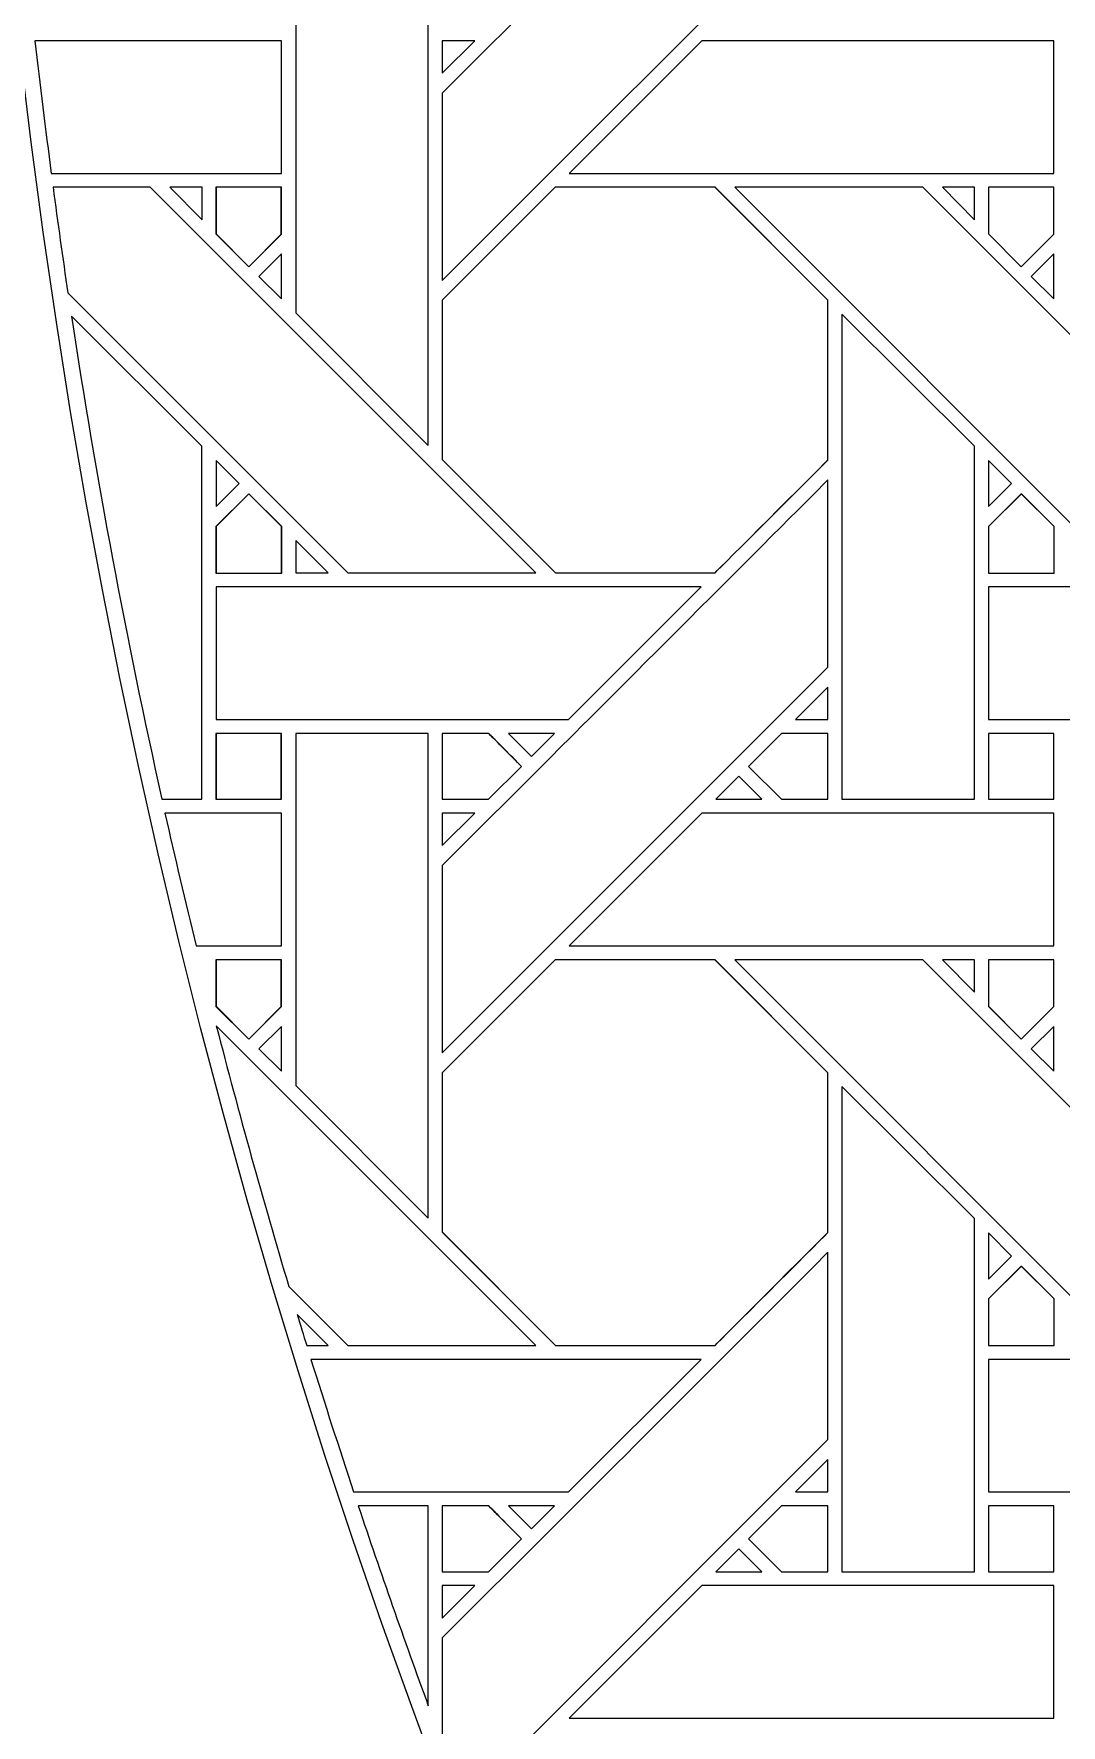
# Model space of a CAD drawing. Header units: inches. Extents: x 2.4 to 22.4, y -0.9 to 19.1.
# Drawn here: x 3.58 to 4.842, y 6.02 to 8.097 of the extents above; entities that cross this region are included whole.
import ezdxf

# ---------------------------------------------------------------- set-up
doc = ezdxf.new("R2010")
doc.units = ezdxf.units.IN
doc.header["$MEASUREMENT"] = 0
doc.layers.add('Design', color=7, linetype='Continuous', lineweight=0)

msp = doc.modelspace()

# ---------------------------------------------------------------- linework, layer by layer
at = {"layer": 'Design'}
for points, knots in [([(12.3829, 19.0948), (6.86, 19.0948), (2.3829, 14.6176), (2.3829, 9.0948), (2.3829, 3.5719), (6.86, -0.9052), (12.3829, -0.9052), (17.9057, -0.9052), (22.3829, 3.5719), (22.3829, 9.0948), (22.3829, 14.6176), (17.9057, 19.0948), (12.3829, 19.0948)], [0, 0, 0, 0, 1, 1, 1, 2, 2, 2, 3, 3, 3, 4, 4, 4, 4]), ([(12.3829, 17.972), (7.4801, 17.972), (3.5056, 13.9975), (3.5056, 9.0948), (3.5056, 4.192), (7.4801, 0.2175), (12.3829, 0.2175), (17.2856, 0.2175), (21.2601, 4.192), (21.2601, 9.0948), (21.2601, 13.9975), (17.2856, 17.972), (12.3829, 17.972)], [0, 0, 0, 0, 1, 1, 1, 2, 2, 2, 3, 3, 3, 4, 4, 4, 4]), ([(4.2182, 8.1607), (4.2675, 8.2097), (4.5, 8.4424), (4.5555, 8.498), (4.5555, 8.498), (4.5555, 8.2679), (4.5555, 8.2679), (4.5555, 8.2679), (4.0818, 7.7943), (4.0818, 7.7943), (4.0818, 7.7943), (4.0818, 8.0244), (4.0818, 8.0244), (4.0818, 8.0244), (4.2182, 8.1607), (4.2182, 8.1607)], [0, 0, 0, 0, 1, 1, 1, 2, 2, 2, 3, 3, 3, 4, 4, 4, 5, 5, 5, 5]), ([(4.0647, 8.1865), (4.0647, 8.1865), (4.0647, 7.5914), (4.0647, 7.5914), (4.0647, 7.5914), (3.9018, 7.7543), (3.9018, 7.7543), (3.9018, 7.7543), (3.9018, 8.1865), (3.9018, 8.1865), (3.9018, 8.1865), (4.0647, 8.1865), (4.0647, 8.1865)], [0, 0, 0, 0, 1, 1, 1, 2, 2, 2, 3, 3, 3, 4, 4, 4, 4]), ([(3.8842, 8.0885), (3.8842, 8.0885), (3.8842, 7.9257), (3.8842, 7.9257), (3.8842, 7.9257), (3.6016, 7.9257), (3.6016, 7.9257), (3.5945, 7.9799), (3.5877, 8.0342), (3.5816, 8.0885), (3.5816, 8.0885), (3.8842, 8.0885), (3.8842, 8.0885)], [0, 0, 0, 0, 1, 1, 1, 2, 2, 2, 3, 3, 3, 4, 4, 4, 4]), ([(4.1217, 8.0885), (4.1217, 8.0885), (4.0818, 8.0487), (4.0818, 8.0487), (4.0818, 8.0487), (4.0818, 8.0885), (4.0818, 8.0885), (4.0818, 8.0885), (4.1217, 8.0885), (4.1217, 8.0885)], [0, 0, 0, 0, 1, 1, 1, 2, 2, 2, 3, 3, 3, 3]), ([(4.4005, 8.0885), (4.4005, 8.0885), (4.833, 8.0885), (4.833, 8.0885), (4.833, 8.0885), (4.833, 7.9257), (4.833, 7.9257), (4.833, 7.9257), (4.2377, 7.9257), (4.2377, 7.9257), (4.2377, 7.9257), (4.4005, 8.0885), (4.4005, 8.0885)], [0, 0, 0, 0, 1, 1, 1, 2, 2, 2, 3, 3, 3, 4, 4, 4, 4]), ([(3.6038, 7.9086), (3.6038, 7.9086), (3.7232, 7.9086), (3.7232, 7.9086), (3.7232, 7.9086), (4.1969, 7.435), (4.1969, 7.435), (4.1969, 7.435), (3.9658, 7.435), (3.9658, 7.435), (3.9658, 7.435), (3.622, 7.7788), (3.622, 7.7788), (3.6156, 7.822), (3.6096, 7.8653), (3.6038, 7.9086)], [0, 0, 0, 0, 1, 1, 1, 2, 2, 2, 3, 3, 3, 4, 4, 4, 5, 5, 5, 5]), ([(3.7868, 7.9086), (3.7868, 7.9086), (3.7868, 7.8688), (3.7868, 7.8688), (3.7868, 7.8688), (3.7473, 7.9086), (3.7473, 7.9086), (3.7473, 7.9086), (3.7868, 7.9086), (3.7868, 7.9086)], [0, 0, 0, 0, 1, 1, 1, 2, 2, 2, 3, 3, 3, 3]), ([(3.8841, 7.9086), (3.8841, 7.9086), (3.8841, 7.851), (3.8841, 7.851), (3.8841, 7.851), (3.8441, 7.811), (3.8441, 7.811), (3.8441, 7.811), (3.8038, 7.8514), (3.8038, 7.8514), (3.8038, 7.8514), (3.8038, 7.9086), (3.8038, 7.9086), (3.8038, 7.9086), (3.8841, 7.9086), (3.8841, 7.9086)], [0, 0, 0, 0, 1, 1, 1, 2, 2, 2, 3, 3, 3, 4, 4, 4, 5, 5, 5, 5]), ([(3.8443, 7.8111), (3.8443, 7.8111), (3.804, 7.8514), (3.804, 7.8514), (3.804, 7.8514), (3.804, 7.9086), (3.804, 7.9086), (3.804, 7.9086), (3.8842, 7.9086), (3.8842, 7.9086), (3.8842, 7.9086), (3.8842, 7.851), (3.8842, 7.851), (3.8842, 7.851), (3.8443, 7.8111), (3.8443, 7.8111)], [0, 0, 0, 0, 1, 1, 1, 2, 2, 2, 3, 3, 3, 4, 4, 4, 5, 5, 5, 5]), ([(4.2204, 7.9086), (4.2204, 7.9086), (4.4166, 7.9086), (4.4166, 7.9086), (4.4166, 7.9086), (4.5554, 7.7699), (4.5554, 7.7699), (4.5554, 7.7699), (4.5554, 7.5736), (4.5554, 7.5736), (4.5376, 7.5557), (4.4256, 7.444), (4.4167, 7.435), (4.4167, 7.435), (4.2209, 7.435), (4.2209, 7.435), (4.2209, 7.435), (4.0817, 7.5742), (4.0817, 7.5742), (4.0817, 7.5742), (4.0817, 7.7699), (4.0817, 7.7699), (4.0817, 7.7699), (4.2204, 7.9086), (4.2204, 7.9086)], [0, 0, 0, 0, 1, 1, 1, 2, 2, 2, 3, 3, 3, 4, 4, 4, 5, 5, 5, 6, 6, 6, 7, 7, 7, 8, 8, 8, 8]), ([(4.0818, 7.7699), (4.0818, 7.7699), (4.2205, 7.9086), (4.2205, 7.9086), (4.2205, 7.9086), (4.4168, 7.9086), (4.4168, 7.9086), (4.4168, 7.9086), (4.5555, 7.7699), (4.5555, 7.7699), (4.5555, 7.7699), (4.5555, 7.5737), (4.5555, 7.5737), (4.5376, 7.5556), (4.4257, 7.4439), (4.4168, 7.435), (4.4168, 7.435), (4.2211, 7.435), (4.2211, 7.435), (4.2211, 7.435), (4.0818, 7.5742), (4.0818, 7.5742), (4.0818, 7.5742), (4.0818, 7.7699), (4.0818, 7.7699)], [0, 0, 0, 0, 1, 1, 1, 2, 2, 2, 3, 3, 3, 4, 4, 4, 5, 5, 5, 6, 6, 6, 7, 7, 7, 8, 8, 8, 8]), ([(4.441, 7.9086), (4.441, 7.9086), (4.6719, 7.9086), (4.6719, 7.9086), (4.6719, 7.9086), (5.1456, 7.435), (5.1456, 7.435), (5.1456, 7.435), (4.9145, 7.435), (4.9145, 7.435), (4.9145, 7.435), (4.441, 7.9086), (4.441, 7.9086)], [0, 0, 0, 0, 1, 1, 1, 2, 2, 2, 3, 3, 3, 4, 4, 4, 4]), ([(4.7355, 7.9086), (4.7355, 7.9086), (4.7355, 7.8688), (4.7355, 7.8688), (4.7355, 7.8688), (4.6961, 7.9086), (4.6961, 7.9086), (4.6961, 7.9086), (4.7355, 7.9086), (4.7355, 7.9086)], [0, 0, 0, 0, 1, 1, 1, 2, 2, 2, 3, 3, 3, 3]), ([(4.8328, 7.9086), (4.8328, 7.9086), (4.8328, 7.851), (4.8328, 7.851), (4.8328, 7.851), (4.7929, 7.811), (4.7929, 7.811), (4.7929, 7.811), (4.7526, 7.8514), (4.7526, 7.8514), (4.7526, 7.8514), (4.7526, 7.9086), (4.7526, 7.9086), (4.7526, 7.9086), (4.8328, 7.9086), (4.8328, 7.9086)], [0, 0, 0, 0, 1, 1, 1, 2, 2, 2, 3, 3, 3, 4, 4, 4, 5, 5, 5, 5]), ([(4.793, 7.8111), (4.793, 7.8111), (4.7527, 7.8514), (4.7527, 7.8514), (4.7527, 7.8514), (4.7527, 7.9086), (4.7527, 7.9086), (4.7527, 7.9086), (4.833, 7.9086), (4.833, 7.9086), (4.833, 7.9086), (4.833, 7.851), (4.833, 7.851), (4.833, 7.851), (4.793, 7.8111), (4.793, 7.8111)], [0, 0, 0, 0, 1, 1, 1, 2, 2, 2, 3, 3, 3, 4, 4, 4, 5, 5, 5, 5]), ([(3.8842, 7.8268), (3.8842, 7.8268), (3.8842, 7.7716), (3.8842, 7.7716), (3.8842, 7.7716), (3.8565, 7.799), (3.8565, 7.799), (3.8565, 7.799), (3.8842, 7.8268), (3.8842, 7.8268)], [0, 0, 0, 0, 1, 1, 1, 2, 2, 2, 3, 3, 3, 3]), ([(4.833, 7.8268), (4.833, 7.8268), (4.833, 7.7716), (4.833, 7.7716), (4.833, 7.7716), (4.8052, 7.799), (4.8052, 7.799), (4.8052, 7.799), (4.833, 7.8268), (4.833, 7.8268)], [0, 0, 0, 0, 1, 1, 1, 2, 2, 2, 3, 3, 3, 3]), ([(3.6263, 7.7504), (3.6263, 7.7504), (3.7867, 7.5906), (3.7867, 7.5906), (3.7867, 7.5906), (3.7867, 7.157), (3.7867, 7.157), (3.7867, 7.157), (3.7375, 7.157), (3.7375, 7.157), (3.6937, 7.3533), (3.6566, 7.5511), (3.6263, 7.7504)], [0, 0, 0, 0, 1, 1, 1, 2, 2, 2, 3, 3, 3, 4, 4, 4, 4]), ([(4.7354, 7.5906), (4.7354, 7.5906), (4.7354, 7.157), (4.7354, 7.157), (4.7354, 7.157), (4.5727, 7.157), (4.5727, 7.157), (4.5727, 7.157), (4.5727, 7.7528), (4.5727, 7.7528), (4.5727, 7.7528), (4.7354, 7.5906), (4.7354, 7.5906)], [0, 0, 0, 0, 1, 1, 1, 2, 2, 2, 3, 3, 3, 4, 4, 4, 4]), ([(3.804, 7.5164), (3.804, 7.5164), (3.804, 7.5732), (3.804, 7.5732), (3.804, 7.5732), (3.8322, 7.5446), (3.8322, 7.5446), (3.8322, 7.5446), (3.804, 7.5164), (3.804, 7.5164)], [0, 0, 0, 0, 1, 1, 1, 2, 2, 2, 3, 3, 3, 3]), ([(4.7527, 7.5164), (4.7527, 7.5164), (4.7527, 7.5732), (4.7527, 7.5732), (4.7527, 7.5732), (4.7809, 7.5446), (4.7809, 7.5446), (4.7809, 7.5446), (4.7527, 7.5164), (4.7527, 7.5164)], [0, 0, 0, 0, 1, 1, 1, 2, 2, 2, 3, 3, 3, 3]), ([(4.2183, 7.2121), (4.2675, 7.261), (4.5001, 7.4937), (4.5555, 7.5492), (4.5555, 7.5492), (4.5555, 7.3192), (4.5555, 7.3192), (4.5555, 7.3192), (4.0818, 6.8455), (4.0818, 6.8455), (4.0818, 6.8455), (4.0818, 7.0756), (4.0818, 7.0756), (4.0818, 7.0756), (4.2183, 7.2121), (4.2183, 7.2121)], [0, 0, 0, 0, 1, 1, 1, 2, 2, 2, 3, 3, 3, 4, 4, 4, 5, 5, 5, 5]), ([(3.8038, 7.4347), (3.8038, 7.4347), (3.8038, 7.492), (3.8038, 7.492), (3.8038, 7.492), (3.8442, 7.5323), (3.8442, 7.5323), (3.8442, 7.5323), (3.8845, 7.492), (3.8845, 7.492), (3.8845, 7.492), (3.8845, 7.4347), (3.8845, 7.4347), (3.8845, 7.4347), (3.8038, 7.4347), (3.8038, 7.4347)], [0, 0, 0, 0, 1, 1, 1, 2, 2, 2, 3, 3, 3, 4, 4, 4, 5, 5, 5, 5]), ([(3.8443, 7.5323), (3.8443, 7.5323), (3.8847, 7.492), (3.8847, 7.492), (3.8847, 7.492), (3.8847, 7.4347), (3.8847, 7.4347), (3.8847, 7.4347), (3.804, 7.4347), (3.804, 7.4347), (3.804, 7.4347), (3.804, 7.492), (3.804, 7.492), (3.804, 7.492), (3.8443, 7.5323), (3.8443, 7.5323)], [0, 0, 0, 0, 1, 1, 1, 2, 2, 2, 3, 3, 3, 4, 4, 4, 5, 5, 5, 5]), ([(4.7526, 7.4347), (4.7526, 7.4347), (4.7526, 7.492), (4.7526, 7.492), (4.7526, 7.492), (4.7929, 7.5323), (4.7929, 7.5323), (4.7929, 7.5323), (4.8332, 7.492), (4.8332, 7.492), (4.8332, 7.492), (4.8332, 7.4347), (4.8332, 7.4347), (4.8332, 7.4347), (4.7526, 7.4347), (4.7526, 7.4347)], [0, 0, 0, 0, 1, 1, 1, 2, 2, 2, 3, 3, 3, 4, 4, 4, 5, 5, 5, 5]), ([(4.7931, 7.5323), (4.7931, 7.5323), (4.8334, 7.492), (4.8334, 7.492), (4.8334, 7.492), (4.8334, 7.4347), (4.8334, 7.4347), (4.8334, 7.4347), (4.7527, 7.4347), (4.7527, 7.4347), (4.7527, 7.4347), (4.7527, 7.492), (4.7527, 7.492), (4.7527, 7.492), (4.7931, 7.5323), (4.7931, 7.5323)], [0, 0, 0, 0, 1, 1, 1, 2, 2, 2, 3, 3, 3, 4, 4, 4, 5, 5, 5, 5]), ([(3.9416, 7.4349), (3.9416, 7.4349), (3.9019, 7.4349), (3.9019, 7.4349), (3.9019, 7.4349), (3.9019, 7.4747), (3.9019, 7.4747), (3.9019, 7.4747), (3.9416, 7.4349), (3.9416, 7.4349)], [0, 0, 0, 0, 1, 1, 1, 2, 2, 2, 3, 3, 3, 3]), ([(3.804, 7.255), (3.804, 7.255), (3.804, 7.4177), (3.804, 7.4177), (3.804, 7.4177), (4.3997, 7.4177), (4.3997, 7.4177), (4.3997, 7.4177), (4.237, 7.255), (4.237, 7.255), (4.237, 7.255), (3.804, 7.255), (3.804, 7.255)], [0, 0, 0, 0, 1, 1, 1, 2, 2, 2, 3, 3, 3, 4, 4, 4, 4]), ([(4.7527, 7.255), (4.7527, 7.255), (4.7527, 7.4177), (4.7527, 7.4177), (4.7527, 7.4177), (5.3484, 7.4177), (5.3484, 7.4177), (5.3484, 7.4177), (5.1857, 7.255), (5.1857, 7.255), (5.1857, 7.255), (4.7527, 7.255), (4.7527, 7.255)], [0, 0, 0, 0, 1, 1, 1, 2, 2, 2, 3, 3, 3, 4, 4, 4, 4]), ([(4.5157, 7.255), (4.5157, 7.255), (4.5555, 7.2948), (4.5555, 7.2948), (4.5555, 7.2948), (4.5555, 7.255), (4.5555, 7.255), (4.5555, 7.255), (4.5157, 7.255), (4.5157, 7.255)], [0, 0, 0, 0, 1, 1, 1, 2, 2, 2, 3, 3, 3, 3]), ([(3.8841, 7.2377), (3.8841, 7.2377), (3.8841, 7.1569), (3.8841, 7.1569), (3.8841, 7.1569), (3.8038, 7.1569), (3.8038, 7.1569), (3.8038, 7.1569), (3.8038, 7.2377), (3.8038, 7.2377), (3.8038, 7.2377), (3.8841, 7.2377), (3.8841, 7.2377)], [0, 0, 0, 0, 1, 1, 1, 2, 2, 2, 3, 3, 3, 4, 4, 4, 4]), ([(3.804, 7.157), (3.804, 7.157), (3.804, 7.2377), (3.804, 7.2377), (3.804, 7.2377), (3.8842, 7.2377), (3.8842, 7.2377), (3.8842, 7.2377), (3.8842, 7.157), (3.8842, 7.157), (3.8842, 7.157), (3.804, 7.157), (3.804, 7.157)], [0, 0, 0, 0, 1, 1, 1, 2, 2, 2, 3, 3, 3, 4, 4, 4, 4]), ([(4.0647, 7.2377), (4.0647, 7.2377), (4.0647, 6.6426), (4.0647, 6.6426), (4.0647, 6.6426), (3.9018, 6.8055), (3.9018, 6.8055), (3.9018, 6.8055), (3.9018, 7.2377), (3.9018, 7.2377), (3.9018, 7.2377), (4.0647, 7.2377), (4.0647, 7.2377)], [0, 0, 0, 0, 1, 1, 1, 2, 2, 2, 3, 3, 3, 4, 4, 4, 4]), ([(4.1388, 7.2377), (4.1439, 7.2326), (4.1747, 7.2018), (4.1791, 7.1974), (4.1791, 7.1974), (4.1387, 7.1569), (4.1387, 7.1569), (4.1387, 7.1569), (4.0817, 7.1569), (4.0817, 7.1569), (4.0817, 7.1569), (4.0817, 7.2377), (4.0817, 7.2377), (4.0817, 7.2377), (4.1388, 7.2377), (4.1388, 7.2377)], [0, 0, 0, 0, 1, 1, 1, 2, 2, 2, 3, 3, 3, 4, 4, 4, 5, 5, 5, 5]), ([(4.1642, 7.2125), (4.1642, 7.2125), (4.1793, 7.1974), (4.1793, 7.1974), (4.1793, 7.1974), (4.1388, 7.157), (4.1388, 7.157), (4.1388, 7.157), (4.0818, 7.157), (4.0818, 7.157), (4.0818, 7.157), (4.0818, 7.2377), (4.0818, 7.2377), (4.0818, 7.2377), (4.1389, 7.2377), (4.1389, 7.2377), (4.1444, 7.2323), (4.1547, 7.222), (4.1642, 7.2125)], [0, 0, 0, 0, 1, 1, 1, 2, 2, 2, 3, 3, 3, 4, 4, 4, 5, 5, 5, 6, 6, 6, 6]), ([(4.1633, 7.2377), (4.1633, 7.2377), (4.2197, 7.2377), (4.2197, 7.2377), (4.2197, 7.2377), (4.1915, 7.2096), (4.1915, 7.2096), (4.1915, 7.2096), (4.1633, 7.2377), (4.1633, 7.2377)], [0, 0, 0, 0, 1, 1, 1, 2, 2, 2, 3, 3, 3, 3]), ([(4.5554, 7.2377), (4.5554, 7.2377), (4.5554, 7.1569), (4.5554, 7.1569), (4.5554, 7.1569), (4.4983, 7.1569), (4.4983, 7.1569), (4.4983, 7.1569), (4.4579, 7.1973), (4.4579, 7.1973), (4.4579, 7.1973), (4.4983, 7.2377), (4.4983, 7.2377), (4.4983, 7.2377), (4.5554, 7.2377), (4.5554, 7.2377)], [0, 0, 0, 0, 1, 1, 1, 2, 2, 2, 3, 3, 3, 4, 4, 4, 5, 5, 5, 5]), ([(4.4581, 7.1973), (4.4581, 7.1973), (4.4985, 7.2378), (4.4985, 7.2378), (4.4985, 7.2378), (4.5555, 7.2378), (4.5555, 7.2378), (4.5555, 7.2378), (4.5555, 7.157), (4.5555, 7.157), (4.5555, 7.157), (4.4984, 7.157), (4.4984, 7.157), (4.4984, 7.157), (4.4581, 7.1973), (4.4581, 7.1973)], [0, 0, 0, 0, 1, 1, 1, 2, 2, 2, 3, 3, 3, 4, 4, 4, 5, 5, 5, 5]), ([(4.7526, 7.2377), (4.7526, 7.2377), (4.8328, 7.2377), (4.8328, 7.2377), (4.8328, 7.2377), (4.8328, 7.1569), (4.8328, 7.1569), (4.8328, 7.1569), (4.7526, 7.1569), (4.7526, 7.1569), (4.7526, 7.1569), (4.7526, 7.2377), (4.7526, 7.2377)], [0, 0, 0, 0, 1, 1, 1, 2, 2, 2, 3, 3, 3, 4, 4, 4, 4]), ([(4.7527, 7.2377), (4.7527, 7.2377), (4.833, 7.2377), (4.833, 7.2377), (4.833, 7.2377), (4.833, 7.157), (4.833, 7.157), (4.833, 7.157), (4.7527, 7.157), (4.7527, 7.157), (4.7527, 7.157), (4.7527, 7.2377), (4.7527, 7.2377)], [0, 0, 0, 0, 1, 1, 1, 2, 2, 2, 3, 3, 3, 4, 4, 4, 4]), ([(4.4742, 7.157), (4.4742, 7.157), (4.4177, 7.157), (4.4177, 7.157), (4.4177, 7.157), (4.4459, 7.1852), (4.4459, 7.1852), (4.4459, 7.1852), (4.4742, 7.157), (4.4742, 7.157)], [0, 0, 0, 0, 1, 1, 1, 2, 2, 2, 3, 3, 3, 3]), ([(3.7796, 6.977), (3.7663, 7.0311), (3.7535, 7.0854), (3.7413, 7.1398), (3.7413, 7.1398), (3.8842, 7.1398), (3.8842, 7.1398), (3.8842, 7.1398), (3.8842, 6.977), (3.8842, 6.977), (3.8842, 6.977), (3.7796, 6.977), (3.7796, 6.977)], [0, 0, 0, 0, 1, 1, 1, 2, 2, 2, 3, 3, 3, 4, 4, 4, 4]), ([(4.1217, 7.1398), (4.1217, 7.1398), (4.0818, 7.1), (4.0818, 7.1), (4.0818, 7.1), (4.0818, 7.1398), (4.0818, 7.1398), (4.0818, 7.1398), (4.1217, 7.1398), (4.1217, 7.1398)], [0, 0, 0, 0, 1, 1, 1, 2, 2, 2, 3, 3, 3, 3]), ([(4.4005, 7.1398), (4.4005, 7.1398), (4.833, 7.1398), (4.833, 7.1398), (4.833, 7.1398), (4.833, 6.977), (4.833, 6.977), (4.833, 6.977), (4.2377, 6.977), (4.2377, 6.977), (4.2377, 6.977), (4.4005, 7.1398), (4.4005, 7.1398)], [0, 0, 0, 0, 1, 1, 1, 2, 2, 2, 3, 3, 3, 4, 4, 4, 4]), ([(3.8841, 6.9598), (3.8841, 6.9598), (3.8841, 6.9023), (3.8841, 6.9023), (3.8841, 6.9023), (3.8441, 6.8623), (3.8441, 6.8623), (3.8441, 6.8623), (3.8038, 6.9026), (3.8038, 6.9026), (3.8038, 6.9026), (3.8038, 6.9598), (3.8038, 6.9598), (3.8038, 6.9598), (3.8841, 6.9598), (3.8841, 6.9598)], [0, 0, 0, 0, 1, 1, 1, 2, 2, 2, 3, 3, 3, 4, 4, 4, 5, 5, 5, 5]), ([(3.8443, 6.8623), (3.8443, 6.8623), (3.804, 6.9027), (3.804, 6.9027), (3.804, 6.9027), (3.804, 6.9599), (3.804, 6.9599), (3.804, 6.9599), (3.8842, 6.9599), (3.8842, 6.9599), (3.8842, 6.9599), (3.8842, 6.9023), (3.8842, 6.9023), (3.8842, 6.9023), (3.8443, 6.8623), (3.8443, 6.8623)], [0, 0, 0, 0, 1, 1, 1, 2, 2, 2, 3, 3, 3, 4, 4, 4, 5, 5, 5, 5]), ([(4.2204, 6.9598), (4.2204, 6.9598), (4.4166, 6.9598), (4.4166, 6.9598), (4.4166, 6.9598), (4.5554, 6.8211), (4.5554, 6.8211), (4.5554, 6.8211), (4.5554, 6.6249), (4.5554, 6.6249), (4.5376, 6.607), (4.4256, 6.4952), (4.4167, 6.4862), (4.4167, 6.4862), (4.2209, 6.4862), (4.2209, 6.4862), (4.2209, 6.4862), (4.0817, 6.6254), (4.0817, 6.6254), (4.0817, 6.6254), (4.0817, 6.8211), (4.0817, 6.8211), (4.0817, 6.8211), (4.2204, 6.9598), (4.2204, 6.9598)], [0, 0, 0, 0, 1, 1, 1, 2, 2, 2, 3, 3, 3, 4, 4, 4, 5, 5, 5, 6, 6, 6, 7, 7, 7, 8, 8, 8, 8]), ([(4.0818, 6.8211), (4.0818, 6.8211), (4.2205, 6.9599), (4.2205, 6.9599), (4.2205, 6.9599), (4.4168, 6.9599), (4.4168, 6.9599), (4.4168, 6.9599), (4.5555, 6.8211), (4.5555, 6.8211), (4.5555, 6.8211), (4.5555, 6.6249), (4.5555, 6.6249), (4.5375, 6.6068), (4.4257, 6.4951), (4.4168, 6.4862), (4.4168, 6.4862), (4.2211, 6.4862), (4.2211, 6.4862), (4.2211, 6.4862), (4.0818, 6.6255), (4.0818, 6.6255), (4.0818, 6.6255), (4.0818, 6.8211), (4.0818, 6.8211)], [0, 0, 0, 0, 1, 1, 1, 2, 2, 2, 3, 3, 3, 4, 4, 4, 5, 5, 5, 6, 6, 6, 7, 7, 7, 8, 8, 8, 8]), ([(4.6719, 6.9599), (4.6719, 6.9599), (5.1456, 6.4862), (5.1456, 6.4862), (5.1456, 6.4862), (4.9146, 6.4862), (4.9146, 6.4862), (4.9146, 6.4862), (4.441, 6.9599), (4.441, 6.9599), (4.441, 6.9599), (4.6719, 6.9599), (4.6719, 6.9599)], [0, 0, 0, 0, 1, 1, 1, 2, 2, 2, 3, 3, 3, 4, 4, 4, 4]), ([(4.7355, 6.9599), (4.7355, 6.9599), (4.7355, 6.92), (4.7355, 6.92), (4.7355, 6.92), (4.6961, 6.9599), (4.6961, 6.9599), (4.6961, 6.9599), (4.7355, 6.9599), (4.7355, 6.9599)], [0, 0, 0, 0, 1, 1, 1, 2, 2, 2, 3, 3, 3, 3]), ([(4.8328, 6.9598), (4.8328, 6.9598), (4.8328, 6.9023), (4.8328, 6.9023), (4.8328, 6.9023), (4.7929, 6.8623), (4.7929, 6.8623), (4.7929, 6.8623), (4.7526, 6.9026), (4.7526, 6.9026), (4.7526, 6.9026), (4.7526, 6.9598), (4.7526, 6.9598), (4.7526, 6.9598), (4.8328, 6.9598), (4.8328, 6.9598)], [0, 0, 0, 0, 1, 1, 1, 2, 2, 2, 3, 3, 3, 4, 4, 4, 5, 5, 5, 5]), ([(4.793, 6.8623), (4.793, 6.8623), (4.7527, 6.9027), (4.7527, 6.9027), (4.7527, 6.9027), (4.7527, 6.9599), (4.7527, 6.9599), (4.7527, 6.9599), (4.833, 6.9599), (4.833, 6.9599), (4.833, 6.9599), (4.833, 6.9023), (4.833, 6.9023), (4.833, 6.9023), (4.793, 6.8623), (4.793, 6.8623)], [0, 0, 0, 0, 1, 1, 1, 2, 2, 2, 3, 3, 3, 4, 4, 4, 5, 5, 5, 5]), ([(3.8043, 6.8788), (3.8043, 6.8788), (4.1969, 6.4862), (4.1969, 6.4862), (4.1969, 6.4862), (3.9658, 6.4862), (3.9658, 6.4862), (3.9658, 6.4862), (3.8933, 6.5587), (3.8933, 6.5587), (3.8616, 6.6649), (3.832, 6.7716), (3.8043, 6.8788)], [0, 0, 0, 0, 1, 1, 1, 2, 2, 2, 3, 3, 3, 4, 4, 4, 4]), ([(3.8842, 6.878), (3.8842, 6.878), (3.8842, 6.8229), (3.8842, 6.8229), (3.8842, 6.8229), (3.8565, 6.8503), (3.8565, 6.8503), (3.8565, 6.8503), (3.8842, 6.878), (3.8842, 6.878)], [0, 0, 0, 0, 1, 1, 1, 2, 2, 2, 3, 3, 3, 3]), ([(4.833, 6.878), (4.833, 6.878), (4.833, 6.8229), (4.833, 6.8229), (4.833, 6.8229), (4.8052, 6.8503), (4.8052, 6.8503), (4.8052, 6.8503), (4.833, 6.878), (4.833, 6.878)], [0, 0, 0, 0, 1, 1, 1, 2, 2, 2, 3, 3, 3, 3]), ([(4.7354, 6.6419), (4.7354, 6.6419), (4.7354, 6.2082), (4.7354, 6.2082), (4.7354, 6.2082), (4.5727, 6.2082), (4.5727, 6.2082), (4.5727, 6.2082), (4.5727, 6.8041), (4.5727, 6.8041), (4.5727, 6.8041), (4.7354, 6.6419), (4.7354, 6.6419)], [0, 0, 0, 0, 1, 1, 1, 2, 2, 2, 3, 3, 3, 4, 4, 4, 4]), ([(4.7527, 6.5677), (4.7527, 6.5677), (4.7527, 6.6244), (4.7527, 6.6244), (4.7527, 6.6244), (4.7809, 6.5958), (4.7809, 6.5958), (4.7809, 6.5958), (4.7527, 6.5677), (4.7527, 6.5677)], [0, 0, 0, 0, 1, 1, 1, 2, 2, 2, 3, 3, 3, 3]), ([(4.2181, 6.2631), (4.2675, 6.3122), (4.5001, 6.545), (4.5555, 6.6005), (4.5555, 6.6005), (4.5555, 6.3705), (4.5555, 6.3705), (4.5555, 6.3705), (4.1095, 5.9245), (4.1095, 5.9245), (4.1002, 5.9488), (4.091, 5.9732), (4.0818, 5.9976), (4.0818, 5.9976), (4.0818, 6.1269), (4.0818, 6.1269), (4.0818, 6.1269), (4.2181, 6.2631), (4.2181, 6.2631)], [0, 0, 0, 0, 1, 1, 1, 2, 2, 2, 3, 3, 3, 4, 4, 4, 5, 5, 5, 6, 6, 6, 6]), ([(4.7526, 6.486), (4.7526, 6.486), (4.7526, 6.5433), (4.7526, 6.5433), (4.7526, 6.5433), (4.7929, 6.5836), (4.7929, 6.5836), (4.7929, 6.5836), (4.8332, 6.5433), (4.8332, 6.5433), (4.8332, 6.5433), (4.8332, 6.486), (4.8332, 6.486), (4.8332, 6.486), (4.7526, 6.486), (4.7526, 6.486)], [0, 0, 0, 0, 1, 1, 1, 2, 2, 2, 3, 3, 3, 4, 4, 4, 5, 5, 5, 5]), ([(4.7931, 6.5836), (4.7931, 6.5836), (4.8334, 6.5433), (4.8334, 6.5433), (4.8334, 6.5433), (4.8334, 6.486), (4.8334, 6.486), (4.8334, 6.486), (4.7527, 6.486), (4.7527, 6.486), (4.7527, 6.486), (4.7527, 6.5433), (4.7527, 6.5433), (4.7527, 6.5433), (4.7931, 6.5836), (4.7931, 6.5836)], [0, 0, 0, 0, 1, 1, 1, 2, 2, 2, 3, 3, 3, 4, 4, 4, 5, 5, 5, 5]), ([(3.9038, 6.5241), (3.9038, 6.5241), (3.9416, 6.4862), (3.9416, 6.4862), (3.9416, 6.4862), (3.9153, 6.4862), (3.9153, 6.4862), (3.9114, 6.4988), (3.9076, 6.5115), (3.9038, 6.5241)], [0, 0, 0, 0, 1, 1, 1, 2, 2, 2, 3, 3, 3, 3]), ([(3.9206, 6.469), (3.9206, 6.469), (4.3997, 6.469), (4.3997, 6.469), (4.3997, 6.469), (4.237, 6.3063), (4.237, 6.3063), (4.237, 6.3063), (3.973, 6.3063), (3.973, 6.3063), (3.955, 6.3604), (3.9375, 6.4146), (3.9206, 6.469)], [0, 0, 0, 0, 1, 1, 1, 2, 2, 2, 3, 3, 3, 4, 4, 4, 4]), ([(4.7527, 6.3063), (4.7527, 6.3063), (4.7527, 6.469), (4.7527, 6.469), (4.7527, 6.469), (5.3484, 6.469), (5.3484, 6.469), (5.3484, 6.469), (5.1857, 6.3063), (5.1857, 6.3063), (5.1857, 6.3063), (4.7527, 6.3063), (4.7527, 6.3063)], [0, 0, 0, 0, 1, 1, 1, 2, 2, 2, 3, 3, 3, 4, 4, 4, 4]), ([(4.5158, 6.3063), (4.5158, 6.3063), (4.5555, 6.3461), (4.5555, 6.3461), (4.5555, 6.3461), (4.5555, 6.3063), (4.5555, 6.3063), (4.5555, 6.3063), (4.5158, 6.3063), (4.5158, 6.3063)], [0, 0, 0, 0, 1, 1, 1, 2, 2, 2, 3, 3, 3, 3]), ([(3.9787, 6.289), (3.9787, 6.289), (4.0647, 6.289), (4.0647, 6.289), (4.0647, 6.289), (4.0647, 6.0436), (4.0647, 6.0436), (4.0348, 6.1251), (4.0061, 6.2069), (3.9787, 6.289)], [0, 0, 0, 0, 1, 1, 1, 2, 2, 2, 3, 3, 3, 3]), ([(4.1388, 6.289), (4.1439, 6.2839), (4.1747, 6.253), (4.1791, 6.2486), (4.1791, 6.2486), (4.1387, 6.2082), (4.1387, 6.2082), (4.1387, 6.2082), (4.0817, 6.2082), (4.0817, 6.2082), (4.0817, 6.2082), (4.0817, 6.289), (4.0817, 6.289), (4.0817, 6.289), (4.1388, 6.289), (4.1388, 6.289)], [0, 0, 0, 0, 1, 1, 1, 2, 2, 2, 3, 3, 3, 4, 4, 4, 5, 5, 5, 5]), ([(4.1641, 6.2638), (4.1641, 6.2638), (4.1793, 6.2487), (4.1793, 6.2487), (4.1793, 6.2487), (4.1388, 6.2082), (4.1388, 6.2082), (4.1388, 6.2082), (4.0818, 6.2082), (4.0818, 6.2082), (4.0818, 6.2082), (4.0818, 6.289), (4.0818, 6.289), (4.0818, 6.289), (4.1389, 6.289), (4.1389, 6.289), (4.1444, 6.2835), (4.1546, 6.2733), (4.1641, 6.2638)], [0, 0, 0, 0, 1, 1, 1, 2, 2, 2, 3, 3, 3, 4, 4, 4, 5, 5, 5, 6, 6, 6, 6]), ([(4.1633, 6.289), (4.1633, 6.289), (4.2197, 6.289), (4.2197, 6.289), (4.2197, 6.289), (4.1915, 6.2608), (4.1915, 6.2608), (4.1915, 6.2608), (4.1633, 6.289), (4.1633, 6.289)], [0, 0, 0, 0, 1, 1, 1, 2, 2, 2, 3, 3, 3, 3]), ([(4.5554, 6.289), (4.5554, 6.289), (4.5554, 6.2082), (4.5554, 6.2082), (4.5554, 6.2082), (4.4983, 6.2082), (4.4983, 6.2082), (4.4983, 6.2082), (4.4579, 6.2486), (4.4579, 6.2486), (4.4579, 6.2486), (4.4983, 6.289), (4.4983, 6.289), (4.4983, 6.289), (4.5554, 6.289), (4.5554, 6.289)], [0, 0, 0, 0, 1, 1, 1, 2, 2, 2, 3, 3, 3, 4, 4, 4, 5, 5, 5, 5]), ([(4.5555, 6.289), (4.5555, 6.289), (4.5555, 6.2082), (4.5555, 6.2082), (4.5555, 6.2082), (4.4984, 6.2082), (4.4984, 6.2082), (4.4984, 6.2082), (4.4581, 6.2486), (4.4581, 6.2486), (4.4581, 6.2486), (4.4985, 6.289), (4.4985, 6.289), (4.4985, 6.289), (4.5555, 6.289), (4.5555, 6.289)], [0, 0, 0, 0, 1, 1, 1, 2, 2, 2, 3, 3, 3, 4, 4, 4, 5, 5, 5, 5]), ([(4.7526, 6.289), (4.7526, 6.289), (4.8328, 6.289), (4.8328, 6.289), (4.8328, 6.289), (4.8328, 6.2082), (4.8328, 6.2082), (4.8328, 6.2082), (4.7526, 6.2082), (4.7526, 6.2082), (4.7526, 6.2082), (4.7526, 6.289), (4.7526, 6.289)], [0, 0, 0, 0, 1, 1, 1, 2, 2, 2, 3, 3, 3, 4, 4, 4, 4]), ([(4.7527, 6.2082), (4.7527, 6.2082), (4.7527, 6.289), (4.7527, 6.289), (4.7527, 6.289), (4.833, 6.289), (4.833, 6.289), (4.833, 6.289), (4.833, 6.2082), (4.833, 6.2082), (4.833, 6.2082), (4.7527, 6.2082), (4.7527, 6.2082)], [0, 0, 0, 0, 1, 1, 1, 2, 2, 2, 3, 3, 3, 4, 4, 4, 4]), ([(4.4742, 6.2082), (4.4742, 6.2082), (4.4177, 6.2082), (4.4177, 6.2082), (4.4177, 6.2082), (4.4459, 6.2365), (4.4459, 6.2365), (4.4459, 6.2365), (4.4742, 6.2082), (4.4742, 6.2082)], [0, 0, 0, 0, 1, 1, 1, 2, 2, 2, 3, 3, 3, 3]), ([(4.1217, 6.1911), (4.1217, 6.1911), (4.0818, 6.1513), (4.0818, 6.1513), (4.0818, 6.1513), (4.0818, 6.1911), (4.0818, 6.1911), (4.0818, 6.1911), (4.1217, 6.1911), (4.1217, 6.1911)], [0, 0, 0, 0, 1, 1, 1, 2, 2, 2, 3, 3, 3, 3]), ([(4.2377, 6.0283), (4.2377, 6.0283), (4.4005, 6.1911), (4.4005, 6.1911), (4.4005, 6.1911), (4.833, 6.1911), (4.833, 6.1911), (4.833, 6.1911), (4.833, 6.0283), (4.833, 6.0283), (4.833, 6.0283), (4.2377, 6.0283), (4.2377, 6.0283)], [0, 0, 0, 0, 1, 1, 1, 2, 2, 2, 3, 3, 3, 4, 4, 4, 4])]:
    msp.add_open_spline(points, degree=3, knots=knots, dxfattribs=at)

doc.saveas('drawing.dxf')
